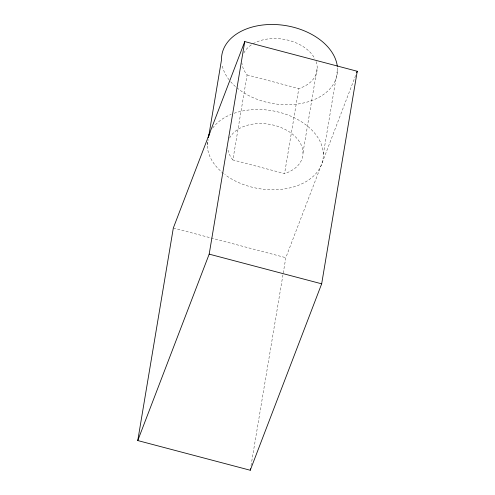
<?xml version="1.0" encoding="UTF-8"?>
<svg xmlns="http://www.w3.org/2000/svg" width="495" height="495" viewBox="0 0 495 495"><rect width="100%" height="100%" fill="white"/><g stroke="black" fill="none" stroke-linecap="round" stroke-linejoin="round"><path stroke-width="0.37" stroke-dasharray="2.48 1.86" d="M207.263 144.942L208.154 139.627M316.095 61.59A38.004 25.672 9.5 0 1 298.801 88.568L284.569 173.59L232.873 159.947L247.098 74.918A38.004 25.672 9.5 0 1 241.888 63.063M303.002 152.683L317.227 67.654M251.015 465.677L285.819 257.691L355.862 74.85M323.309 154.322L337.534 69.3M247.098 74.918L298.801 88.568M173.33 227.997L285.819 257.691M229.569 138.117A38.004 25.672 9.5 0 1 289.018 131.658A38.004 25.672 9.5 0 1 284.569 173.59M232.873 159.947A38.004 25.672 9.5 0 1 227.663 148.085M234.104 113.268A58.46 39.495 9.5 0 1 311.677 129.894A58.46 39.495 9.5 0 1 303.608 182.952A58.46 39.495 9.5 0 1 224.792 174.5M223.542 173.522A58.46 39.495 9.5 0 1 207.368 141.985M212.683 128.1A58.46 39.495 9.5 0 1 231.153 114.388M337.466 67.815A58.46 39.495 9.5 0 1 296.301 104.204A58.46 39.495 9.5 0 1 229.643 80.475M229.166 79.874A58.46 39.495 9.5 0 1 221.939 64.406M243.794 53.089A38.004 25.672 9.5 0 1 251.819 44.556M253.124 43.758A38.004 25.672 9.5 0 1 314.9 58.837"/><path stroke-width="0.74" d="M137.765 440.556L173.33 227.997L244.753 41.574L357.235 71.268L321.67 283.827L250.247 470.25L137.765 440.556L209.181 254.133L244.753 41.574M208.531 137.35L221.488 59.914A58.46 39.495 9.5 0 1 276.594 24.601A58.46 39.495 9.5 0 1 337.318 66.318M250.247 470.25L250.501 468.728M356.691 72.697L357.235 71.268M209.181 254.133L321.67 283.827M208.135 137.604A58.46 39.495 9.5 0 1 209.929 132.728"/></g></svg>
